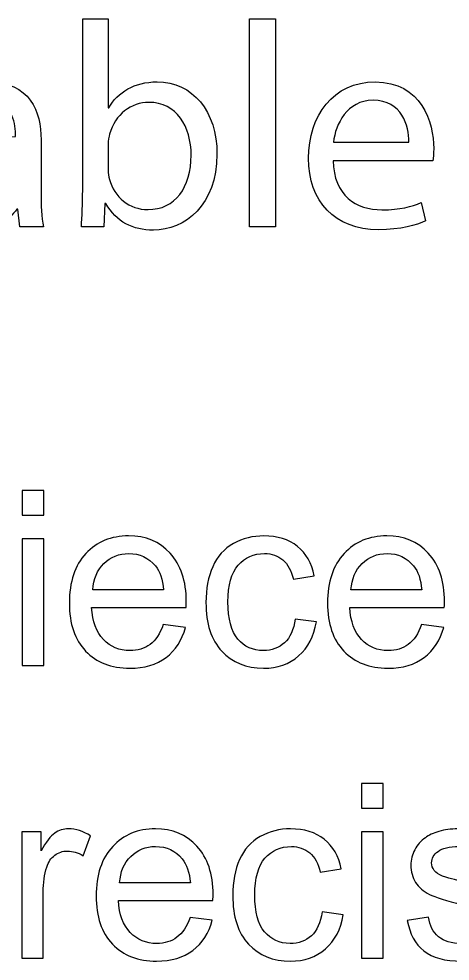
# Model space of a CAD drawing. Header units: centimetres. Extents: x -233 to -82, y 123 to 153.
# Drawn here: x -164.244 to -163.621, y 150.444 to 151.806 of the extents above; entities that cross this region are included whole.
import ezdxf

# ---------------------------------------------------------------- set-up
doc = ezdxf.new("R2010")
doc.units = ezdxf.units.CM
doc.header["$MEASUREMENT"] = 0
doc.layers.add('layer 1', color=7, linetype='Continuous')

msp = doc.modelspace()

# ---------------------------------------------------------------- linework, layer by layer
at = {"layer": 'layer 1'}
for points, knots in [([(-164.12105, 151.50521), (-164.12105, 151.50521), (-164.11937, 151.53905), (-164.11937, 151.53905), (-164.11937, 151.53905), (-164.11937, 151.53905), (-164.11817, 151.53905), (-164.11817, 151.53905), (-164.11817, 151.53905), (-164.10293, 151.51193), (-164.07917, 151.50053), (-164.04953, 151.50053), (-164.04953, 151.50053), (-164.00381, 151.50053), (-163.95773, 151.53701), (-163.95773, 151.61021), (-163.95773, 151.61021), (-163.95725, 151.67237), (-163.99325, 151.71473), (-164.04401, 151.71473), (-164.04401, 151.71473), (-164.07713, 151.71473), (-164.10077, 151.69997), (-164.11385, 151.67705), (-164.11385, 151.67705), (-164.11385, 151.67705), (-164.11481, 151.67705), (-164.11481, 151.67705), (-164.11481, 151.67705), (-164.11481, 151.67705), (-164.11481, 151.80581), (-164.11481, 151.80581), (-164.11481, 151.80581), (-164.11481, 151.80581), (-164.15153, 151.80581), (-164.15153, 151.80581), (-164.15153, 151.80581), (-164.15153, 151.80581), (-164.15153, 151.55813), (-164.15153, 151.55813), (-164.15153, 151.55813), (-164.15153, 151.53989), (-164.15249, 151.51913), (-164.15333, 151.50521), (-164.15333, 151.50521), (-164.15333, 151.50521), (-164.12105, 151.50521), (-164.12105, 151.50521)], [0, 0, 0, 0, 0.0769231, 0.0769231, 0.0769231, 0.0769231, 0.1538462, 0.1538462, 0.1538462, 0.1538462, 0.2307692, 0.2307692, 0.2307692, 0.2307692, 0.3076923, 0.3076923, 0.3076923, 0.3076923, 0.3846154, 0.3846154, 0.3846154, 0.3846154, 0.4615385, 0.4615385, 0.4615385, 0.4615385, 0.5384615, 0.5384615, 0.5384615, 0.5384615, 0.6153846, 0.6153846, 0.6153846, 0.6153846, 0.6923077, 0.6923077, 0.6923077, 0.6923077, 0.7692308, 0.7692308, 0.7692308, 0.7692308, 0.8461538, 0.8461538, 0.8461538, 0.8461538, 1, 1, 1, 1]), ([(-163.91069, 151.50521), (-163.91069, 151.50521), (-163.87349, 151.50521), (-163.87349, 151.50521), (-163.87349, 151.50521), (-163.87349, 151.50521), (-163.87349, 151.80581), (-163.87349, 151.80581), (-163.87349, 151.80581), (-163.87349, 151.80581), (-163.91069, 151.80581), (-163.91069, 151.80581), (-163.91069, 151.80581), (-163.91069, 151.80581), (-163.91069, 151.50521), (-163.91069, 151.50521)], [0, 0, 0, 0, 0.2, 0.2, 0.2, 0.2, 0.4, 0.4, 0.4, 0.4, 0.6, 0.6, 0.6, 0.6, 1, 1, 1, 1]), ([(-164.20829, 151.50521), (-164.21081, 151.51913), (-164.21165, 151.53653), (-164.21165, 151.55429), (-164.21165, 151.55429), (-164.21165, 151.55429), (-164.21165, 151.63097), (-164.21165, 151.63097), (-164.21165, 151.63097), (-164.21165, 151.67201), (-164.22689, 151.71473), (-164.28953, 151.71473), (-164.28953, 151.71473), (-164.31533, 151.71473), (-164.33993, 151.70753), (-164.35685, 151.69661), (-164.35685, 151.69661), (-164.35685, 151.69661), (-164.34833, 151.67201), (-164.34833, 151.67201), (-164.34833, 151.67201), (-164.33405, 151.68137), (-164.31413, 151.68725), (-164.29505, 151.68725), (-164.29505, 151.68725), (-164.25317, 151.68725), (-164.24849, 151.65677), (-164.24849, 151.63985), (-164.24849, 151.63985), (-164.24849, 151.63985), (-164.24849, 151.63565), (-164.24849, 151.63565), (-164.24849, 151.63565), (-164.32769, 151.63601), (-164.37173, 151.60889), (-164.37173, 151.55945), (-164.37173, 151.55945), (-164.37173, 151.52981), (-164.35049, 151.50053), (-164.30897, 151.50053), (-164.30897, 151.50053), (-164.27981, 151.50053), (-164.25785, 151.51493), (-164.24633, 151.53101), (-164.24633, 151.53101), (-164.24633, 151.53101), (-164.24513, 151.53101), (-164.24513, 151.53101), (-164.24513, 151.53101), (-164.24513, 151.53101), (-164.24213, 151.50521), (-164.24213, 151.50521), (-164.24213, 151.50521), (-164.24213, 151.50521), (-164.20829, 151.50521), (-164.20829, 151.50521)], [0, 0, 0, 0, 0.0666667, 0.0666667, 0.0666667, 0.0666667, 0.1333333, 0.1333333, 0.1333333, 0.1333333, 0.2, 0.2, 0.2, 0.2, 0.2666667, 0.2666667, 0.2666667, 0.2666667, 0.3333333, 0.3333333, 0.3333333, 0.3333333, 0.4, 0.4, 0.4, 0.4, 0.4666667, 0.4666667, 0.4666667, 0.4666667, 0.5333333, 0.5333333, 0.5333333, 0.5333333, 0.6, 0.6, 0.6, 0.6, 0.6666667, 0.6666667, 0.6666667, 0.6666667, 0.7333333, 0.7333333, 0.7333333, 0.7333333, 0.8, 0.8, 0.8, 0.8, 0.8666667, 0.8666667, 0.8666667, 0.8666667, 1, 1, 1, 1]), ([(-163.64609, 151.60085), (-163.64573, 151.60469), (-163.64489, 151.61057), (-163.64489, 151.61825), (-163.64489, 151.61825), (-163.64489, 151.65593), (-163.66265, 151.71473), (-163.72949, 151.71473), (-163.72949, 151.71473), (-163.78925, 151.71473), (-163.82561, 151.66613), (-163.82561, 151.60433), (-163.82561, 151.60433), (-163.82561, 151.54241), (-163.78793, 151.50101), (-163.72481, 151.50101), (-163.72481, 151.50101), (-163.69229, 151.50101), (-163.66985, 151.50773), (-163.65665, 151.51373), (-163.65665, 151.51373), (-163.65665, 151.51373), (-163.66301, 151.54037), (-163.66301, 151.54037), (-163.66301, 151.54037), (-163.67705, 151.53437), (-163.69313, 151.52981), (-163.71977, 151.52981), (-163.71977, 151.52981), (-163.75697, 151.52981), (-163.78925, 151.55045), (-163.79009, 151.60085), (-163.79009, 151.60085), (-163.79009, 151.60085), (-163.64609, 151.60085), (-163.64609, 151.60085)], [0, 0, 0, 0, 0.1, 0.1, 0.1, 0.1, 0.2, 0.2, 0.2, 0.2, 0.3, 0.3, 0.3, 0.3, 0.4, 0.4, 0.4, 0.4, 0.5, 0.5, 0.5, 0.5, 0.6, 0.6, 0.6, 0.6, 0.7, 0.7, 0.7, 0.7, 0.8, 0.8, 0.8, 0.8, 1, 1, 1, 1]), ([(-164.11481, 151.62413), (-164.11481, 151.63013), (-164.11349, 151.63517), (-164.11265, 151.63937), (-164.11265, 151.63937), (-164.10497, 151.66781), (-164.08133, 151.68509), (-164.05589, 151.68509), (-164.05589, 151.68509), (-164.01617, 151.68509), (-163.99493, 151.65005), (-163.99493, 151.60889), (-163.99493, 151.60889), (-163.99493, 151.56197), (-164.01821, 151.53017), (-164.05721, 151.53017), (-164.05721, 151.53017), (-164.08433, 151.53017), (-164.10581, 151.54793), (-164.11301, 151.57385), (-164.11301, 151.57385), (-164.11385, 151.57805), (-164.11481, 151.58273), (-164.11481, 151.58729), (-164.11481, 151.58729), (-164.11481, 151.58729), (-164.11481, 151.62413), (-164.11481, 151.62413)], [0, 0, 0, 0, 0.125, 0.125, 0.125, 0.125, 0.25, 0.25, 0.25, 0.25, 0.375, 0.375, 0.375, 0.375, 0.5, 0.5, 0.5, 0.5, 0.625, 0.625, 0.625, 0.625, 0.75, 0.75, 0.75, 0.75, 1, 1, 1, 1]), ([(-163.78961, 151.62761), (-163.78661, 151.65341), (-163.77017, 151.68809), (-163.73249, 151.68809), (-163.73249, 151.68809), (-163.69061, 151.68809), (-163.68041, 151.65125), (-163.68077, 151.62761), (-163.68077, 151.62761), (-163.68077, 151.62761), (-163.78961, 151.62761), (-163.78961, 151.62761)], [0, 0, 0, 0, 0.25, 0.25, 0.25, 0.25, 0.5, 0.5, 0.5, 0.5, 1, 1, 1, 1]), ([(-164.23863, 151.0884), (-164.23863, 151.0884), (-164.23863, 151.124), (-164.23863, 151.124), (-164.23863, 151.124), (-164.23863, 151.124), (-164.20763, 151.124), (-164.20763, 151.124), (-164.20763, 151.124), (-164.20763, 151.124), (-164.20763, 151.0884), (-164.20763, 151.0884), (-164.20763, 151.0884), (-164.20763, 151.0884), (-164.23863, 151.0884), (-164.23863, 151.0884)], [0, 0, 0, 0, 0.2, 0.2, 0.2, 0.2, 0.4, 0.4, 0.4, 0.4, 0.6, 0.6, 0.6, 0.6, 1, 1, 1, 1]), ([(-164.03513, 150.9304), (-164.03513, 150.9304), (-164.00313, 150.9264), (-164.00313, 150.9264), (-164.00313, 150.9264), (-164.00823, 150.9077), (-164.01753, 150.8932), (-164.03123, 150.8829), (-164.03123, 150.8829), (-164.04493, 150.8726), (-164.06233, 150.8674), (-164.08353, 150.8674), (-164.08353, 150.8674), (-164.11033, 150.8674), (-164.13153, 150.8756), (-164.14723, 150.8921), (-164.14723, 150.8921), (-164.16293, 150.9086), (-164.17073, 150.9317), (-164.17073, 150.9614), (-164.17073, 150.9614), (-164.17073, 150.9922), (-164.16283, 151.0161), (-164.14693, 151.0331), (-164.14693, 151.0331), (-164.13103, 151.0501), (-164.11053, 151.0586), (-164.08523, 151.0586), (-164.08523, 151.0586), (-164.06083, 151.0586), (-164.04083, 151.0503), (-164.02533, 151.0336), (-164.02533, 151.0336), (-164.00983, 151.0169), (-164.00203, 150.9935), (-164.00203, 150.9633), (-164.00203, 150.9633), (-164.00203, 150.9615), (-164.00213, 150.9587), (-164.00223, 150.955), (-164.00223, 150.955), (-164.00223, 150.955), (-164.13863, 150.955), (-164.13863, 150.955), (-164.13863, 150.955), (-164.13753, 150.9349), (-164.13183, 150.9196), (-164.12163, 150.9089), (-164.12163, 150.9089), (-164.11143, 150.8982), (-164.09863, 150.8929), (-164.08333, 150.8929), (-164.08333, 150.8929), (-164.07203, 150.8929), (-164.06233, 150.8959), (-164.05423, 150.9019), (-164.05423, 150.9019), (-164.04623, 150.9078), (-164.03983, 150.9173), (-164.03513, 150.9304)], [0, 0, 0, 0, 0.0625, 0.0625, 0.0625, 0.0625, 0.125, 0.125, 0.125, 0.125, 0.1875, 0.1875, 0.1875, 0.1875, 0.25, 0.25, 0.25, 0.25, 0.3125, 0.3125, 0.3125, 0.3125, 0.375, 0.375, 0.375, 0.375, 0.4375, 0.4375, 0.4375, 0.4375, 0.5, 0.5, 0.5, 0.5, 0.5625, 0.5625, 0.5625, 0.5625, 0.625, 0.625, 0.625, 0.625, 0.6875, 0.6875, 0.6875, 0.6875, 0.75, 0.75, 0.75, 0.75, 0.8125, 0.8125, 0.8125, 0.8125, 0.875, 0.875, 0.875, 0.875, 1, 1, 1, 1]), ([(-163.84483, 150.9385), (-163.84483, 150.9385), (-163.81433, 150.9345), (-163.81433, 150.9345), (-163.81433, 150.9345), (-163.81763, 150.9135), (-163.82613, 150.8971), (-163.83983, 150.8852), (-163.83983, 150.8852), (-163.85353, 150.8733), (-163.87043, 150.8674), (-163.89043, 150.8674), (-163.89043, 150.8674), (-163.91553, 150.8674), (-163.93563, 150.8756), (-163.95083, 150.892), (-163.95083, 150.892), (-163.96603, 150.9083), (-163.97363, 150.9318), (-163.97363, 150.9623), (-163.97363, 150.9623), (-163.97363, 150.982), (-163.97033, 150.9993), (-163.96383, 151.0141), (-163.96383, 151.0141), (-163.95733, 151.0289), (-163.94733, 151.04), (-163.93393, 151.0475), (-163.93393, 151.0475), (-163.92053, 151.0549), (-163.90593, 151.0586), (-163.89023, 151.0586), (-163.89023, 151.0586), (-163.87033, 151.0586), (-163.85413, 151.0536), (-163.84153, 151.0435), (-163.84153, 151.0435), (-163.82893, 151.0334), (-163.82083, 151.0192), (-163.81723, 151.0007), (-163.81723, 151.0007), (-163.81723, 151.0007), (-163.84743, 150.996), (-163.84743, 150.996), (-163.84743, 150.996), (-163.85033, 151.0083), (-163.85533, 151.0176), (-163.86263, 151.0238), (-163.86263, 151.0238), (-163.86993, 151.03), (-163.87873, 151.0331), (-163.88903, 151.0331), (-163.88903, 151.0331), (-163.90473, 151.0331), (-163.91743, 151.0275), (-163.92713, 151.0163), (-163.92713, 151.0163), (-163.93693, 151.0051), (-163.94183, 150.9874), (-163.94183, 150.9631), (-163.94183, 150.9631), (-163.94183, 150.9386), (-163.93713, 150.9207), (-163.92763, 150.9096), (-163.92763, 150.9096), (-163.91823, 150.8985), (-163.90593, 150.8929), (-163.89083, 150.8929), (-163.89083, 150.8929), (-163.87863, 150.8929), (-163.86843, 150.8966), (-163.86023, 150.9041), (-163.86023, 150.9041), (-163.85213, 150.9116), (-163.84693, 150.923), (-163.84483, 150.9385)], [0, 0, 0, 0, 0.05, 0.05, 0.05, 0.05, 0.1, 0.1, 0.1, 0.1, 0.15, 0.15, 0.15, 0.15, 0.2, 0.2, 0.2, 0.2, 0.25, 0.25, 0.25, 0.25, 0.3, 0.3, 0.3, 0.3, 0.35, 0.35, 0.35, 0.35, 0.4, 0.4, 0.4, 0.4, 0.45, 0.45, 0.45, 0.45, 0.5, 0.5, 0.5, 0.5, 0.55, 0.55, 0.55, 0.55, 0.6, 0.6, 0.6, 0.6, 0.65, 0.65, 0.65, 0.65, 0.7, 0.7, 0.7, 0.7, 0.75, 0.75, 0.75, 0.75, 0.8, 0.8, 0.8, 0.8, 0.85, 0.85, 0.85, 0.85, 0.9, 0.9, 0.9, 0.9, 1, 1, 1, 1]), ([(-163.66253, 150.9304), (-163.66253, 150.9304), (-163.63053, 150.9264), (-163.63053, 150.9264), (-163.63053, 150.9264), (-163.63563, 150.9077), (-163.64493, 150.8932), (-163.65863, 150.8829), (-163.65863, 150.8829), (-163.67233, 150.8726), (-163.68973, 150.8674), (-163.71093, 150.8674), (-163.71093, 150.8674), (-163.73773, 150.8674), (-163.75893, 150.8756), (-163.77463, 150.8921), (-163.77463, 150.8921), (-163.79033, 150.9086), (-163.79813, 150.9317), (-163.79813, 150.9614), (-163.79813, 150.9614), (-163.79813, 150.9922), (-163.79023, 151.0161), (-163.77433, 151.0331), (-163.77433, 151.0331), (-163.75843, 151.0501), (-163.73793, 151.0586), (-163.71263, 151.0586), (-163.71263, 151.0586), (-163.68823, 151.0586), (-163.66823, 151.0503), (-163.65273, 151.0336), (-163.65273, 151.0336), (-163.63723, 151.0169), (-163.62943, 150.9935), (-163.62943, 150.9633), (-163.62943, 150.9633), (-163.62943, 150.9615), (-163.62953, 150.9587), (-163.62963, 150.955), (-163.62963, 150.955), (-163.62963, 150.955), (-163.76603, 150.955), (-163.76603, 150.955), (-163.76603, 150.955), (-163.76493, 150.9349), (-163.75923, 150.9196), (-163.74903, 150.9089), (-163.74903, 150.9089), (-163.73883, 150.8982), (-163.72603, 150.8929), (-163.71073, 150.8929), (-163.71073, 150.8929), (-163.69943, 150.8929), (-163.68973, 150.8959), (-163.68163, 150.9019), (-163.68163, 150.9019), (-163.67363, 150.9078), (-163.66723, 150.9173), (-163.66253, 150.9304)], [0, 0, 0, 0, 0.0625, 0.0625, 0.0625, 0.0625, 0.125, 0.125, 0.125, 0.125, 0.1875, 0.1875, 0.1875, 0.1875, 0.25, 0.25, 0.25, 0.25, 0.3125, 0.3125, 0.3125, 0.3125, 0.375, 0.375, 0.375, 0.375, 0.4375, 0.4375, 0.4375, 0.4375, 0.5, 0.5, 0.5, 0.5, 0.5625, 0.5625, 0.5625, 0.5625, 0.625, 0.625, 0.625, 0.625, 0.6875, 0.6875, 0.6875, 0.6875, 0.75, 0.75, 0.75, 0.75, 0.8125, 0.8125, 0.8125, 0.8125, 0.875, 0.875, 0.875, 0.875, 1, 1, 1, 1]), ([(-164.23863, 150.8715), (-164.23863, 150.8715), (-164.23863, 151.0544), (-164.23863, 151.0544), (-164.23863, 151.0544), (-164.23863, 151.0544), (-164.20763, 151.0544), (-164.20763, 151.0544), (-164.20763, 151.0544), (-164.20763, 151.0544), (-164.20763, 150.8715), (-164.20763, 150.8715), (-164.20763, 150.8715), (-164.20763, 150.8715), (-164.23863, 150.8715), (-164.23863, 150.8715)], [0, 0, 0, 0, 0.2, 0.2, 0.2, 0.2, 0.4, 0.4, 0.4, 0.4, 0.6, 0.6, 0.6, 0.6, 1, 1, 1, 1]), ([(-164.13693, 150.9805), (-164.13693, 150.9805), (-164.03483, 150.9805), (-164.03483, 150.9805), (-164.03483, 150.9805), (-164.03613, 150.9959), (-164.04003, 151.0075), (-164.04653, 151.0152), (-164.04653, 151.0152), (-164.05643, 151.0271), (-164.06923, 151.0331), (-164.08493, 151.0331), (-164.08493, 151.0331), (-164.09923, 151.0331), (-164.11113, 151.0283), (-164.12083, 151.0188), (-164.12083, 151.0188), (-164.13053, 151.0093), (-164.13593, 150.9965), (-164.13693, 150.9805)], [0, 0, 0, 0, 0.1666667, 0.1666667, 0.1666667, 0.1666667, 0.3333333, 0.3333333, 0.3333333, 0.3333333, 0.5, 0.5, 0.5, 0.5, 0.6666667, 0.6666667, 0.6666667, 0.6666667, 1, 1, 1, 1]), ([(-163.76433, 150.9805), (-163.76433, 150.9805), (-163.66223, 150.9805), (-163.66223, 150.9805), (-163.66223, 150.9805), (-163.66353, 150.9959), (-163.66743, 151.0075), (-163.67393, 151.0152), (-163.67393, 151.0152), (-163.68383, 151.0271), (-163.69663, 151.0331), (-163.71233, 151.0331), (-163.71233, 151.0331), (-163.72663, 151.0331), (-163.73853, 151.0283), (-163.74823, 151.0188), (-163.74823, 151.0188), (-163.75793, 151.0093), (-163.76333, 150.9965), (-163.76433, 150.9805)], [0, 0, 0, 0, 0.1666667, 0.1666667, 0.1666667, 0.1666667, 0.3333333, 0.3333333, 0.3333333, 0.3333333, 0.5, 0.5, 0.5, 0.5, 0.6666667, 0.6666667, 0.6666667, 0.6666667, 1, 1, 1, 1]), ([(-163.74893, 150.66507), (-163.74893, 150.66507), (-163.74893, 150.70067), (-163.74893, 150.70067), (-163.74893, 150.70067), (-163.74893, 150.70067), (-163.71793, 150.70067), (-163.71793, 150.70067), (-163.71793, 150.70067), (-163.71793, 150.70067), (-163.71793, 150.66507), (-163.71793, 150.66507), (-163.71793, 150.66507), (-163.71793, 150.66507), (-163.74893, 150.66507), (-163.74893, 150.66507)], [0, 0, 0, 0, 0.2, 0.2, 0.2, 0.2, 0.4, 0.4, 0.4, 0.4, 0.6, 0.6, 0.6, 0.6, 1, 1, 1, 1]), ([(-164.23953, 150.44817), (-164.23953, 150.44817), (-164.23953, 150.63107), (-164.23953, 150.63107), (-164.23953, 150.63107), (-164.23953, 150.63107), (-164.21163, 150.63107), (-164.21163, 150.63107), (-164.21163, 150.63107), (-164.21163, 150.63107), (-164.21163, 150.60337), (-164.21163, 150.60337), (-164.21163, 150.60337), (-164.20453, 150.61637), (-164.19793, 150.62497), (-164.19183, 150.62907), (-164.19183, 150.62907), (-164.18583, 150.63317), (-164.17923, 150.63527), (-164.17203, 150.63527), (-164.17203, 150.63527), (-164.16153, 150.63527), (-164.15093, 150.63197), (-164.14013, 150.62527), (-164.14013, 150.62527), (-164.14013, 150.62527), (-164.15083, 150.59647), (-164.15083, 150.59647), (-164.15083, 150.59647), (-164.15833, 150.60097), (-164.16593, 150.60317), (-164.17353, 150.60317), (-164.17353, 150.60317), (-164.18033, 150.60317), (-164.18643, 150.60117), (-164.19183, 150.59707), (-164.19183, 150.59707), (-164.19723, 150.59297), (-164.20103, 150.58737), (-164.20333, 150.58007), (-164.20333, 150.58007), (-164.20683, 150.56907), (-164.20853, 150.55707), (-164.20853, 150.54397), (-164.20853, 150.54397), (-164.20853, 150.54397), (-164.20853, 150.44817), (-164.20853, 150.44817), (-164.20853, 150.44817), (-164.20853, 150.44817), (-164.23953, 150.44817), (-164.23953, 150.44817)], [0, 0, 0, 0, 0.0714286, 0.0714286, 0.0714286, 0.0714286, 0.1428571, 0.1428571, 0.1428571, 0.1428571, 0.2142857, 0.2142857, 0.2142857, 0.2142857, 0.2857143, 0.2857143, 0.2857143, 0.2857143, 0.3571429, 0.3571429, 0.3571429, 0.3571429, 0.4285714, 0.4285714, 0.4285714, 0.4285714, 0.5, 0.5, 0.5, 0.5, 0.5714286, 0.5714286, 0.5714286, 0.5714286, 0.6428571, 0.6428571, 0.6428571, 0.6428571, 0.7142857, 0.7142857, 0.7142857, 0.7142857, 0.7857143, 0.7857143, 0.7857143, 0.7857143, 0.8571429, 0.8571429, 0.8571429, 0.8571429, 1, 1, 1, 1]), ([(-163.99643, 150.50707), (-163.99643, 150.50707), (-163.96443, 150.50307), (-163.96443, 150.50307), (-163.96443, 150.50307), (-163.96953, 150.48437), (-163.97883, 150.46987), (-163.99253, 150.45957), (-163.99253, 150.45957), (-164.00623, 150.44927), (-164.02363, 150.44407), (-164.04483, 150.44407), (-164.04483, 150.44407), (-164.07163, 150.44407), (-164.09283, 150.45227), (-164.10853, 150.46877), (-164.10853, 150.46877), (-164.12423, 150.48527), (-164.13203, 150.50837), (-164.13203, 150.53807), (-164.13203, 150.53807), (-164.13203, 150.56887), (-164.12413, 150.59277), (-164.10823, 150.60977), (-164.10823, 150.60977), (-164.09233, 150.62677), (-164.07183, 150.63527), (-164.04653, 150.63527), (-164.04653, 150.63527), (-164.02213, 150.63527), (-164.00213, 150.62697), (-163.98663, 150.61027), (-163.98663, 150.61027), (-163.97113, 150.59357), (-163.96333, 150.57017), (-163.96333, 150.53997), (-163.96333, 150.53997), (-163.96333, 150.53817), (-163.96343, 150.53537), (-163.96353, 150.53167), (-163.96353, 150.53167), (-163.96353, 150.53167), (-164.09993, 150.53167), (-164.09993, 150.53167), (-164.09993, 150.53167), (-164.09883, 150.51157), (-164.09313, 150.49627), (-164.08293, 150.48557), (-164.08293, 150.48557), (-164.07273, 150.47487), (-164.05993, 150.46957), (-164.04463, 150.46957), (-164.04463, 150.46957), (-164.03333, 150.46957), (-164.02363, 150.47257), (-164.01553, 150.47857), (-164.01553, 150.47857), (-164.00753, 150.48447), (-164.00113, 150.49397), (-163.99643, 150.50707)], [0, 0, 0, 0, 0.0625, 0.0625, 0.0625, 0.0625, 0.125, 0.125, 0.125, 0.125, 0.1875, 0.1875, 0.1875, 0.1875, 0.25, 0.25, 0.25, 0.25, 0.3125, 0.3125, 0.3125, 0.3125, 0.375, 0.375, 0.375, 0.375, 0.4375, 0.4375, 0.4375, 0.4375, 0.5, 0.5, 0.5, 0.5, 0.5625, 0.5625, 0.5625, 0.5625, 0.625, 0.625, 0.625, 0.625, 0.6875, 0.6875, 0.6875, 0.6875, 0.75, 0.75, 0.75, 0.75, 0.8125, 0.8125, 0.8125, 0.8125, 0.875, 0.875, 0.875, 0.875, 1, 1, 1, 1]), ([(-163.80613, 150.51517), (-163.80613, 150.51517), (-163.77563, 150.51117), (-163.77563, 150.51117), (-163.77563, 150.51117), (-163.77893, 150.49017), (-163.78743, 150.47377), (-163.80113, 150.46187), (-163.80113, 150.46187), (-163.81483, 150.44997), (-163.83173, 150.44407), (-163.85173, 150.44407), (-163.85173, 150.44407), (-163.87683, 150.44407), (-163.89693, 150.45227), (-163.91213, 150.46867), (-163.91213, 150.46867), (-163.92733, 150.48497), (-163.93493, 150.50847), (-163.93493, 150.53897), (-163.93493, 150.53897), (-163.93493, 150.55867), (-163.93163, 150.57597), (-163.92513, 150.59077), (-163.92513, 150.59077), (-163.91863, 150.60557), (-163.90863, 150.61667), (-163.89523, 150.62417), (-163.89523, 150.62417), (-163.88183, 150.63157), (-163.86723, 150.63527), (-163.85153, 150.63527), (-163.85153, 150.63527), (-163.83163, 150.63527), (-163.81543, 150.63027), (-163.80283, 150.62017), (-163.80283, 150.62017), (-163.79023, 150.61007), (-163.78213, 150.59587), (-163.77853, 150.57737), (-163.77853, 150.57737), (-163.77853, 150.57737), (-163.80873, 150.57267), (-163.80873, 150.57267), (-163.80873, 150.57267), (-163.81163, 150.58497), (-163.81663, 150.59427), (-163.82393, 150.60047), (-163.82393, 150.60047), (-163.83123, 150.60667), (-163.84003, 150.60977), (-163.85033, 150.60977), (-163.85033, 150.60977), (-163.86603, 150.60977), (-163.87873, 150.60417), (-163.88843, 150.59297), (-163.88843, 150.59297), (-163.89823, 150.58177), (-163.90313, 150.56407), (-163.90313, 150.53977), (-163.90313, 150.53977), (-163.90313, 150.51527), (-163.89843, 150.49737), (-163.88893, 150.48627), (-163.88893, 150.48627), (-163.87953, 150.47517), (-163.86723, 150.46957), (-163.85213, 150.46957), (-163.85213, 150.46957), (-163.83993, 150.46957), (-163.82973, 150.47327), (-163.82153, 150.48077), (-163.82153, 150.48077), (-163.81343, 150.48827), (-163.80823, 150.49967), (-163.80613, 150.51517)], [0, 0, 0, 0, 0.05, 0.05, 0.05, 0.05, 0.1, 0.1, 0.1, 0.1, 0.15, 0.15, 0.15, 0.15, 0.2, 0.2, 0.2, 0.2, 0.25, 0.25, 0.25, 0.25, 0.3, 0.3, 0.3, 0.3, 0.35, 0.35, 0.35, 0.35, 0.4, 0.4, 0.4, 0.4, 0.45, 0.45, 0.45, 0.45, 0.5, 0.5, 0.5, 0.5, 0.55, 0.55, 0.55, 0.55, 0.6, 0.6, 0.6, 0.6, 0.65, 0.65, 0.65, 0.65, 0.7, 0.7, 0.7, 0.7, 0.75, 0.75, 0.75, 0.75, 0.8, 0.8, 0.8, 0.8, 0.85, 0.85, 0.85, 0.85, 0.9, 0.9, 0.9, 0.9, 1, 1, 1, 1]), ([(-163.74893, 150.44817), (-163.74893, 150.44817), (-163.74893, 150.63107), (-163.74893, 150.63107), (-163.74893, 150.63107), (-163.74893, 150.63107), (-163.71793, 150.63107), (-163.71793, 150.63107), (-163.71793, 150.63107), (-163.71793, 150.63107), (-163.71793, 150.44817), (-163.71793, 150.44817), (-163.71793, 150.44817), (-163.71793, 150.44817), (-163.74893, 150.44817), (-163.74893, 150.44817)], [0, 0, 0, 0, 0.2, 0.2, 0.2, 0.2, 0.4, 0.4, 0.4, 0.4, 0.6, 0.6, 0.6, 0.6, 1, 1, 1, 1]), ([(-163.68303, 150.50277), (-163.68303, 150.50277), (-163.65243, 150.50757), (-163.65243, 150.50757), (-163.65243, 150.50757), (-163.65073, 150.49527), (-163.64593, 150.48587), (-163.63803, 150.47937), (-163.63803, 150.47937), (-163.63013, 150.47287), (-163.61913, 150.46957), (-163.60503, 150.46957), (-163.60503, 150.46957), (-163.59083, 150.46957), (-163.58023, 150.47247), (-163.57333, 150.47827), (-163.57333, 150.47827), (-163.56643, 150.48407), (-163.56303, 150.49087), (-163.56303, 150.49867), (-163.56303, 150.49867), (-163.56303, 150.50567), (-163.56603, 150.51117), (-163.57213, 150.51517), (-163.57213, 150.51517), (-163.57643, 150.51787), (-163.58693, 150.52137), (-163.60383, 150.52567), (-163.60383, 150.52567), (-163.62653, 150.53137), (-163.64233, 150.53637), (-163.65113, 150.54057), (-163.65113, 150.54057), (-163.65993, 150.54477), (-163.66663, 150.55057), (-163.67113, 150.55797), (-163.67113, 150.55797), (-163.67563, 150.56537), (-163.67793, 150.57357), (-163.67793, 150.58257), (-163.67793, 150.58257), (-163.67793, 150.59067), (-163.67603, 150.59827), (-163.67233, 150.60517), (-163.67233, 150.60517), (-163.66863, 150.61207), (-163.66353, 150.61787), (-163.65703, 150.62247), (-163.65703, 150.62247), (-163.65223, 150.62607), (-163.64563, 150.62907), (-163.63733, 150.63157), (-163.63733, 150.63157), (-163.62903, 150.63407), (-163.62003, 150.63527), (-163.61053, 150.63527), (-163.61053, 150.63527), (-163.59623, 150.63527), (-163.58363, 150.63317), (-163.57273, 150.62907), (-163.57273, 150.62907), (-163.56183, 150.62497), (-163.55383, 150.61937), (-163.54863, 150.61227), (-163.54863, 150.61227), (-163.54353, 150.60517), (-163.53993, 150.59577), (-163.53803, 150.58387), (-163.53803, 150.58387), (-163.53803, 150.58387), (-163.56833, 150.57977), (-163.56833, 150.57977), (-163.56833, 150.57977), (-163.56973, 150.58917), (-163.57373, 150.59657), (-163.58033, 150.60187), (-163.58033, 150.60187), (-163.58693, 150.60717), (-163.59623, 150.60977), (-163.60833, 150.60977), (-163.60833, 150.60977), (-163.62253, 150.60977), (-163.63263, 150.60747), (-163.63873, 150.60277), (-163.63873, 150.60277), (-163.64483, 150.59807), (-163.64793, 150.59247), (-163.64793, 150.58617), (-163.64793, 150.58617), (-163.64793, 150.58207), (-163.64663, 150.57847), (-163.64413, 150.57527), (-163.64413, 150.57527), (-163.64163, 150.57197), (-163.63763, 150.56917), (-163.63223, 150.56707), (-163.63223, 150.56707), (-163.62913, 150.56587), (-163.62003, 150.56317), (-163.60483, 150.55907), (-163.60483, 150.55907), (-163.58293, 150.55317), (-163.56763, 150.54847), (-163.55893, 150.54477), (-163.55893, 150.54477), (-163.55023, 150.54107), (-163.54343, 150.53557), (-163.53853, 150.52847), (-163.53853, 150.52847), (-163.53363, 150.52137), (-163.53113, 150.51247), (-163.53113, 150.50187), (-163.53113, 150.50187), (-163.53113, 150.49157), (-163.53413, 150.48187), (-163.54013, 150.47277), (-163.54013, 150.47277), (-163.54623, 150.46367), (-163.55493, 150.45657), (-163.56623, 150.45157), (-163.56623, 150.45157), (-163.57763, 150.44657), (-163.59053, 150.44407), (-163.60483, 150.44407), (-163.60483, 150.44407), (-163.62863, 150.44407), (-163.64673, 150.44897), (-163.65923, 150.45887), (-163.65923, 150.45887), (-163.67173, 150.46877), (-163.67963, 150.48337), (-163.68303, 150.50277)], [0, 0, 0, 0, 0.0294118, 0.0294118, 0.0294118, 0.0294118, 0.0588235, 0.0588235, 0.0588235, 0.0588235, 0.0882353, 0.0882353, 0.0882353, 0.0882353, 0.1176471, 0.1176471, 0.1176471, 0.1176471, 0.1470588, 0.1470588, 0.1470588, 0.1470588, 0.1764706, 0.1764706, 0.1764706, 0.1764706, 0.2058824, 0.2058824, 0.2058824, 0.2058824, 0.2352941, 0.2352941, 0.2352941, 0.2352941, 0.2647059, 0.2647059, 0.2647059, 0.2647059, 0.2941176, 0.2941176, 0.2941176, 0.2941176, 0.3235294, 0.3235294, 0.3235294, 0.3235294, 0.3529412, 0.3529412, 0.3529412, 0.3529412, 0.3823529, 0.3823529, 0.3823529, 0.3823529, 0.4117647, 0.4117647, 0.4117647, 0.4117647, 0.4411765, 0.4411765, 0.4411765, 0.4411765, 0.4705882, 0.4705882, 0.4705882, 0.4705882, 0.5, 0.5, 0.5, 0.5, 0.5294118, 0.5294118, 0.5294118, 0.5294118, 0.5588235, 0.5588235, 0.5588235, 0.5588235, 0.5882353, 0.5882353, 0.5882353, 0.5882353, 0.6176471, 0.6176471, 0.6176471, 0.6176471, 0.6470588, 0.6470588, 0.6470588, 0.6470588, 0.6764706, 0.6764706, 0.6764706, 0.6764706, 0.7058824, 0.7058824, 0.7058824, 0.7058824, 0.7352941, 0.7352941, 0.7352941, 0.7352941, 0.7647059, 0.7647059, 0.7647059, 0.7647059, 0.7941176, 0.7941176, 0.7941176, 0.7941176, 0.8235294, 0.8235294, 0.8235294, 0.8235294, 0.8529412, 0.8529412, 0.8529412, 0.8529412, 0.8823529, 0.8823529, 0.8823529, 0.8823529, 0.9117647, 0.9117647, 0.9117647, 0.9117647, 0.9411765, 0.9411765, 0.9411765, 0.9411765, 1, 1, 1, 1]), ([(-164.09823, 150.55717), (-164.09823, 150.55717), (-163.99613, 150.55717), (-163.99613, 150.55717), (-163.99613, 150.55717), (-163.99743, 150.57257), (-164.00133, 150.58417), (-164.00783, 150.59187), (-164.00783, 150.59187), (-164.01773, 150.60377), (-164.03053, 150.60977), (-164.04623, 150.60977), (-164.04623, 150.60977), (-164.06053, 150.60977), (-164.07243, 150.60497), (-164.08213, 150.59547), (-164.08213, 150.59547), (-164.09183, 150.58597), (-164.09723, 150.57317), (-164.09823, 150.55717)], [0, 0, 0, 0, 0.1666667, 0.1666667, 0.1666667, 0.1666667, 0.3333333, 0.3333333, 0.3333333, 0.3333333, 0.5, 0.5, 0.5, 0.5, 0.6666667, 0.6666667, 0.6666667, 0.6666667, 1, 1, 1, 1])]:
    msp.add_open_spline(points, degree=3, knots=knots, dxfattribs=at)

doc.saveas('drawing.dxf')
